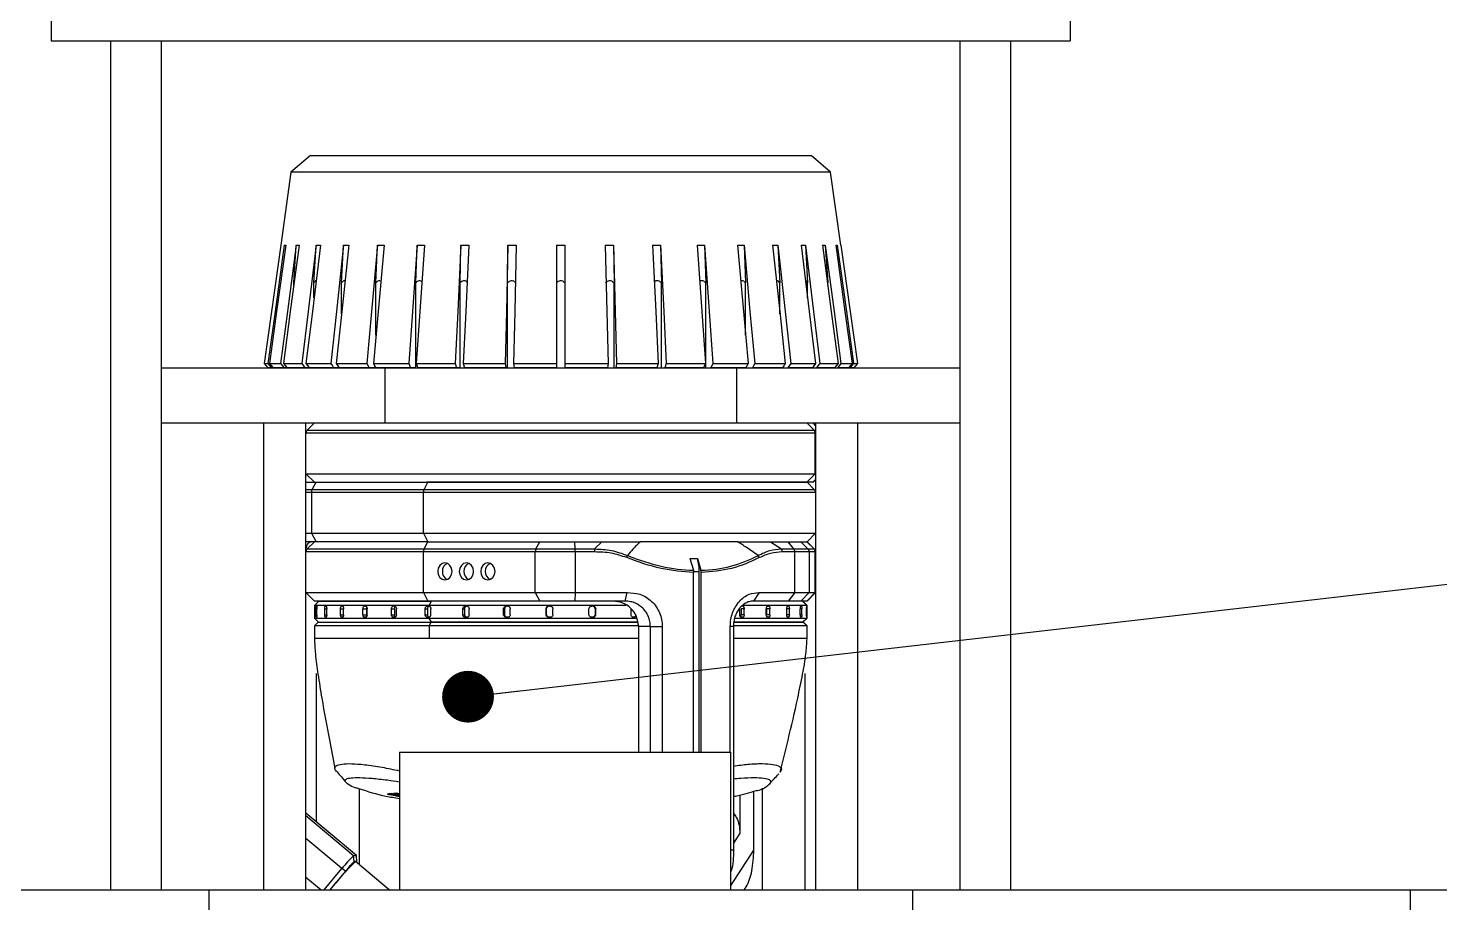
# Model space of a CAD drawing. Header units: millimetres. Extents: x 0 to 297, y 0 to 210.
# Drawn here: x 136.37 to 164.07, y 159.65 to 176.82 of the extents above; entities that cross this region are included whole.
import ezdxf

# ---------------------------------------------------------------- set-up
doc = ezdxf.new("R2010")
doc.units = ezdxf.units.MM
doc.layers.add('图框', color=7, linetype='Continuous')
doc.dimstyles.new('SLDDIMSTYLE0', dxfattribs={"dimtxt": 0.18, "dimasz": 1.016, "dimexe": 0, "dimexo": 0.0625, "dimgap": 0, "dimtad": 0, "dimtih": 1, "dimtoh": 1, "dimdec": 0, "dimrnd": 1e-09, "dimzin": 0, "dimdsep": 46, "dimtxsty": 'Standard', "dimblk1": 'DOT', "dimblk2": 'DOT', "dimsah": 1, "dimcen": 0.09, "dimadec": 0, "dimazin": 0, "dimtfac": 1.016, "dimtdec": 0, "dimtofl": 0, "dimtmove": 0, "dimatfit": 3, "dimldrblk": 'DOT', "dimfxl": 1, "dimfrac": 2, "dimtolj": 1, "dimtzin": 0, "dimarcsym": 0})

# ---------------------------------------------------------------- blocks, each defined once
blk = doc.blocks.new('_Dot')
at = {"color": 0, "linetype": 'ByBlock', "lineweight": -2}
blk.add_line((-0.5, 0), (-1, 0), dxfattribs=at)
at = {"color": 0, "linetype": 'ByBlock', "const_width": 0.5}
blk.add_lwpolyline([(-0.25, 0, 1), (0.25, 0, 1)], format="xyb", close=True, dxfattribs=at)

msp = doc.modelspace()

# ---------------------------------------------------------------- linework, layer by layer
at = {"color": 7, "linetype": 'Continuous', "lineweight": 25}
for p, q in [((136.822, 177.068), (136.822, 176.568)), ((156.822, 177.068), (156.822, 176.568)), ((136.822, 176.568), (156.822, 176.568)), ((137.989, 176.568), (137.989, 159.901)), ((138.989, 159.901), (138.989, 176.568)), ((154.655, 176.568), (154.655, 159.901)), ((155.655, 159.901), (155.655, 176.568)), ((141.908, 174.32), (141.528, 173.99)), ((141.908, 174.32), (151.736, 174.32)), ((152.116, 173.99), (151.736, 174.32)), ((141.528, 173.99), (141.327, 172.557)), ((152.116, 173.99), (141.528, 173.99)), ((152.318, 172.557), (152.116, 173.99)), ((141.396, 172.557), (141.425, 172.557)), ((141.584, 171.816), (141.63, 172.557)), ((141.63, 172.557), (141.687, 172.557)), ((141.979, 171.816), (142.022, 172.557)), ((142.022, 172.557), (142.105, 172.557)), ((142.521, 171.816), (142.559, 172.557)), ((142.559, 172.557), (142.666, 172.557)), ((143.194, 171.816), (143.226, 172.557)), ((143.226, 172.557), (143.354, 172.557)), ((143.978, 171.816), (144.002, 172.557)), ((144.002, 172.557), (144.147, 172.557)), ((144.848, 171.816), (144.864, 172.557)), ((144.864, 172.557), (145.021, 172.557)), ((145.777, 171.816), (145.786, 172.557)), ((145.786, 172.557), (145.95, 172.557)), ((146.739, 172.557), (146.905, 172.557)), ((146.739, 172.557), (146.739, 170.236)), ((146.905, 172.557), (146.905, 170.236)), ((147.694, 172.557), (147.858, 172.557)), ((147.858, 172.557), (147.867, 171.816)), ((148.623, 172.557), (148.78, 172.557)), ((148.78, 172.557), (148.797, 171.816)), ((149.497, 172.557), (149.642, 172.557)), ((149.642, 172.557), (149.666, 171.816)), ((150.29, 172.557), (150.418, 172.557)), ((150.418, 172.557), (150.45, 171.816)), ((150.978, 172.557), (151.085, 172.557)), ((151.085, 172.557), (151.123, 171.816)), ((151.539, 172.557), (151.622, 172.557)), ((151.622, 172.557), (151.665, 171.816)), ((151.957, 172.557), (152.014, 172.557)), ((152.014, 172.557), (152.06, 171.816)), ((152.219, 172.557), (152.248, 172.557)), ((141.592, 171.836), (141.584, 171.816)), ((141.584, 171.775), (141.584, 171.816)), ((141.979, 171.522), (141.979, 171.816)), ((142.521, 171.211), (142.521, 171.816)), ((143.194, 170.793), (143.194, 171.816)), ((143.978, 170.153), (143.978, 171.816)), ((144.848, 170.153), (144.848, 171.816)), ((145.777, 170.153), (145.777, 171.816)), ((147.867, 170.153), (147.867, 171.816)), ((148.797, 170.153), (148.797, 171.816)), ((149.666, 170.153), (149.666, 171.816)), ((150.45, 170.793), (150.45, 171.816)), ((151.123, 171.211), (151.123, 171.816)), ((151.665, 171.522), (151.665, 171.816)), ((152.06, 171.816), (152.052, 171.834)), ((152.06, 171.775), (152.06, 171.816)), ((138.989, 170.151), (143.37, 170.151)), ((141.001, 170.236), (141.075, 170.236)), ((141.146, 170.153), (141.073, 170.153)), ((141.104, 170.236), (141.323, 170.236)), ((141.174, 170.153), (141.146, 170.153)), ((141.391, 170.153), (141.174, 170.153)), ((141.38, 170.236), (141.739, 170.236)), ((141.448, 170.153), (141.391, 170.153)), ((141.801, 170.153), (141.448, 170.153)), ((141.885, 170.153), (141.801, 170.153)), ((141.822, 170.236), (142.309, 170.236)), ((142.364, 170.153), (141.885, 170.153)), ((142.471, 170.153), (142.364, 170.153)), ((142.416, 170.236), (143.016, 170.236)), ((143.063, 170.153), (142.471, 170.153)), ((143.19, 170.153), (143.063, 170.153)), ((143.144, 170.236), (143.839, 170.236)), ((143.875, 170.153), (143.19, 170.153)), ((143.28, 170.153), (143.28, 170.151)), ((143.37, 170.151), (143.37, 169.068)), ((143.37, 170.151), (150.274, 170.151)), ((143.839, 170.236), (143.875, 170.153)), ((143.978, 170.153), (143.875, 170.153)), ((143.978, 170.153), (144.02, 170.153)), ((143.984, 170.236), (144.753, 170.236)), ((143.984, 170.236), (144.02, 170.153)), ((144.777, 170.153), (144.02, 170.153)), ((144.753, 170.236), (144.777, 170.153)), ((144.848, 170.153), (144.777, 170.153)), ((144.848, 170.153), (144.934, 170.153)), ((144.909, 170.236), (145.729, 170.236)), ((144.909, 170.236), (144.934, 170.153)), ((145.742, 170.153), (144.934, 170.153)), ((145.729, 170.236), (145.742, 170.153)), ((145.777, 170.153), (145.742, 170.153)), ((145.777, 170.153), (145.906, 170.153)), ((145.893, 170.236), (146.739, 170.236)), ((145.893, 170.236), (145.906, 170.153)), ((146.739, 170.153), (145.906, 170.153)), ((146.739, 170.236), (146.739, 170.153)), ((146.739, 170.153), (146.905, 170.153)), ((146.905, 170.236), (147.751, 170.236)), ((146.905, 170.236), (146.905, 170.153)), ((147.738, 170.153), (146.905, 170.153)), ((147.697, 170.151), (147.697, 170.153)), ((147.751, 170.236), (147.738, 170.153)), ((147.738, 170.153), (147.867, 170.153)), ((147.867, 170.153), (147.902, 170.153)), ((147.915, 170.236), (147.902, 170.153)), ((148.71, 170.153), (147.902, 170.153)), ((147.915, 170.236), (148.735, 170.236)), ((148.735, 170.236), (148.71, 170.153)), ((148.71, 170.153), (148.797, 170.153)), ((148.797, 170.153), (148.867, 170.153)), ((148.891, 170.236), (148.867, 170.153)), ((149.625, 170.153), (148.867, 170.153)), ((148.891, 170.236), (149.66, 170.236)), ((149.66, 170.236), (149.625, 170.153)), ((149.625, 170.153), (149.666, 170.153)), ((149.666, 170.153), (149.769, 170.153)), ((149.805, 170.236), (149.769, 170.153)), ((150.454, 170.153), (149.769, 170.153)), ((149.805, 170.236), (150.5, 170.236)), ((150.274, 170.151), (150.274, 169.068)), ((150.274, 170.151), (154.655, 170.151)), ((150.454, 170.153), (150.582, 170.153)), ((151.173, 170.153), (150.582, 170.153)), ((150.628, 170.236), (151.228, 170.236)), ((151.173, 170.153), (151.28, 170.153)), ((151.759, 170.153), (151.28, 170.153)), ((151.335, 170.236), (151.822, 170.236)), ((151.697, 170.151), (151.697, 170.153)), ((151.759, 170.153), (151.843, 170.153)), ((152.196, 170.153), (151.843, 170.153)), ((151.905, 170.236), (152.264, 170.236)), ((152.196, 170.153), (152.253, 170.153)), ((152.47, 170.153), (152.253, 170.153)), ((152.321, 170.236), (152.54, 170.236)), ((152.47, 170.153), (152.499, 170.153)), ((152.571, 170.153), (152.499, 170.153)), ((152.569, 170.236), (152.643, 170.236)), ((138.989, 169.068), (143.37, 169.068)), ((140.989, 169.068), (140.989, 159.901)), ((141.822, 159.901), (141.822, 169.068)), ((141.987, 169.068), (141.846, 168.927)), ((143.37, 169.068), (150.274, 169.068)), ((150.274, 169.068), (154.655, 169.068)), ((151.792, 168.927), (151.652, 169.068)), ((151.822, 169.018), (151.772, 169.068)), ((151.822, 169.019), (151.773, 169.068)), ((151.822, 169.068), (151.822, 159.901)), ((152.655, 159.901), (152.655, 169.068)), ((151.817, 168.869), (141.822, 168.869)), ((141.846, 168.927), (151.792, 168.927)), ((151.792, 168.927), (151.822, 168.927)), ((151.817, 168.07), (151.817, 168.869)), ((151.822, 168.869), (151.817, 168.869)), ((141.822, 168.07), (141.989, 167.903)), ((141.822, 168.07), (151.817, 168.07)), ((141.822, 167.903), (142.019, 167.903)), ((141.942, 167.761), (142.019, 167.903)), ((142.019, 167.903), (144.216, 167.903)), ((144.139, 167.761), (144.216, 167.903)), ((151.65, 167.903), (144.192, 167.903)), ((144.216, 167.903), (151.65, 167.903)), ((151.817, 168.07), (151.65, 167.903)), ((151.77, 167.903), (151.65, 167.903)), ((151.798, 167.761), (151.655, 167.903)), ((151.822, 167.955), (151.77, 167.903)), ((151.771, 167.903), (151.77, 167.903)), ((151.771, 167.903), (151.822, 167.954)), ((151.817, 168.07), (151.822, 168.07)), ((141.822, 167.761), (141.942, 167.761)), ((141.929, 167.702), (141.822, 167.702)), ((144.126, 167.702), (141.929, 167.702)), ((141.929, 167.702), (141.929, 166.903)), ((141.942, 167.761), (144.139, 167.761)), ((144.126, 166.903), (144.126, 167.702)), ((151.822, 167.702), (144.126, 167.702)), ((144.139, 167.761), (151.798, 167.761)), ((141.822, 166.903), (141.929, 166.903)), ((141.929, 166.903), (144.126, 166.903)), ((141.929, 166.903), (142.019, 166.736)), ((144.126, 166.903), (151.822, 166.903)), ((144.126, 166.903), (144.216, 166.736)), ((151.655, 166.736), (151.822, 166.903)), ((142.019, 166.736), (141.822, 166.736)), ((144.126, 166.535), (141.822, 166.535)), ((141.989, 166.736), (141.846, 166.594)), ((141.846, 166.594), (144.139, 166.594)), ((144.216, 166.736), (142.019, 166.736)), ((146.323, 166.535), (144.126, 166.535)), ((144.126, 165.736), (144.126, 166.535)), ((144.139, 166.594), (144.216, 166.736)), ((144.139, 166.594), (146.336, 166.594)), ((144.216, 166.736), (146.413, 166.736)), ((146.323, 165.736), (146.323, 166.535)), ((147.107, 166.535), (146.323, 166.535)), ((146.336, 166.594), (146.413, 166.736)), ((146.336, 166.594), (147.106, 166.594)), ((146.413, 166.736), (147.099, 166.736)), ((147.106, 166.594), (147.099, 166.736)), ((147.099, 166.736), (147.631, 166.736)), ((147.106, 166.594), (147.486, 166.594)), ((147.107, 166.535), (147.107, 165.736)), ((147.489, 166.535), (147.107, 166.535)), ((147.486, 166.594), (147.631, 166.736)), ((150.288, 166.736), (148.384, 166.736)), ((150.935, 166.736), (151.151, 166.594)), ((150.935, 166.736), (151.284, 166.736)), ((151.151, 166.594), (151.396, 166.594)), ((151.415, 166.535), (151.169, 166.535)), ((151.396, 166.594), (151.284, 166.736)), ((151.284, 166.736), (151.531, 166.736)), ((151.396, 166.594), (151.673, 166.594)), ((151.415, 165.736), (151.415, 166.535)), ((151.697, 166.535), (151.415, 166.535)), ((151.673, 166.594), (151.531, 166.736)), ((151.531, 166.736), (151.65, 166.736)), ((151.792, 166.594), (151.65, 166.736)), ((151.65, 166.736), (151.655, 166.736)), ((151.655, 166.736), (151.65, 166.736)), ((151.798, 166.594), (151.655, 166.736)), ((151.673, 166.594), (151.792, 166.594)), ((151.697, 166.535), (151.697, 165.736)), ((151.817, 166.535), (151.697, 166.535)), ((151.792, 166.594), (151.798, 166.594)), ((151.817, 165.736), (151.817, 166.535)), ((151.822, 166.535), (151.817, 166.535)), ((149.356, 166.408), (149.504, 166.408)), ((149.356, 166.408), (149.424, 166.174)), ((149.504, 166.408), (149.572, 166.174)), ((149.54, 166.142), (149.429, 166.142)), ((149.43, 162.601), (149.43, 166.13)), ((149.54, 162.601), (149.54, 166.142)), ((149.578, 162.601), (149.578, 166.13)), ((141.822, 165.736), (141.989, 165.57)), ((141.822, 165.736), (144.126, 165.736)), ((144.126, 165.736), (146.323, 165.736)), ((144.126, 165.736), (144.216, 165.57)), ((146.323, 165.736), (146.413, 165.57)), ((146.323, 165.736), (147.107, 165.736)), ((147.107, 165.736), (147.099, 165.57)), ((147.107, 165.736), (148.124, 165.736)), ((148.086, 165.57), (148.124, 165.736)), ((150.714, 165.736), (150.603, 165.57)), ((150.714, 165.736), (151.415, 165.736)), ((151.415, 165.736), (151.284, 165.57)), ((151.415, 165.736), (151.697, 165.736)), ((151.697, 165.736), (151.531, 165.57)), ((151.817, 165.736), (151.65, 165.57)), ((151.655, 165.57), (151.822, 165.736)), ((151.697, 165.736), (151.817, 165.736)), ((151.817, 165.736), (151.822, 165.736)), ((142.072, 165.57), (141.989, 165.486)), ((144.216, 165.57), (141.989, 165.57)), ((141.989, 165.486), (141.989, 165.236)), ((141.992, 165.486), (141.992, 165.467)), ((142.021, 165.303), (142.021, 165.42)), ((142.021, 165.42), (142.038, 165.42)), ((142.031, 165.47), (142.027, 165.47)), ((142.038, 165.303), (142.038, 165.42)), ((142.19, 165.303), (142.19, 165.42)), ((142.19, 165.42), (142.229, 165.42)), ((142.214, 165.47), (142.204, 165.47)), ((142.229, 165.303), (142.229, 165.42)), ((142.5, 165.303), (142.5, 165.42)), ((142.5, 165.42), (142.561, 165.42)), ((142.537, 165.47), (142.522, 165.47)), ((142.561, 165.303), (142.561, 165.42)), ((142.941, 165.303), (142.941, 165.42)), ((142.941, 165.42), (143.007, 165.42)), ((142.991, 165.47), (142.971, 165.47)), ((143.007, 165.42), (143.007, 165.303)), ((143.022, 165.303), (143.022, 165.42)), ((143.5, 165.303), (143.5, 165.42)), ((143.5, 165.42), (143.556, 165.42)), ((143.561, 165.47), (143.536, 165.47)), ((143.556, 165.42), (143.556, 165.303)), ((143.598, 165.303), (143.598, 165.42)), ((144.16, 165.303), (144.16, 165.42)), ((144.16, 165.42), (144.205, 165.42)), ((144.23, 165.47), (144.202, 165.47)), ((144.205, 165.42), (144.205, 165.303)), ((146.413, 165.57), (144.216, 165.57)), ((144.23, 165.47), (144.242, 165.468)), ((144.242, 165.486), (144.287, 165.57)), ((144.242, 165.486), (144.242, 165.468)), ((144.272, 165.303), (144.272, 165.42)), ((144.901, 165.303), (144.901, 165.42)), ((144.901, 165.42), (144.933, 165.42)), ((144.933, 165.42), (144.933, 165.303)), ((144.978, 165.47), (144.947, 165.47)), ((145.024, 165.303), (145.024, 165.42)), ((145.7, 165.303), (145.7, 165.42)), ((145.7, 165.42), (145.718, 165.42)), ((145.718, 165.42), (145.718, 165.303)), ((145.782, 165.47), (145.749, 165.47)), ((145.83, 165.303), (145.83, 165.42)), ((147.099, 165.57), (146.413, 165.57)), ((146.534, 165.303), (146.534, 165.42)), ((146.534, 165.42), (146.538, 165.42)), ((146.538, 165.42), (146.538, 165.303)), ((146.617, 165.47), (146.584, 165.47)), ((146.667, 165.303), (146.667, 165.42)), ((148.086, 165.57), (147.099, 165.57)), ((147.376, 165.303), (147.376, 165.42)), ((147.459, 165.47), (147.426, 165.47)), ((147.508, 165.42), (147.498, 165.42)), ((147.498, 165.42), (147.498, 165.303)), ((147.508, 165.303), (147.508, 165.42)), ((148.201, 165.303), (148.201, 165.42)), ((150.333, 165.303), (150.333, 165.42)), ((150.423, 165.42), (150.362, 165.42)), ((150.362, 165.42), (150.362, 165.303)), ((150.423, 165.303), (150.423, 165.42)), ((151.284, 165.57), (150.603, 165.57)), ((150.856, 165.303), (150.856, 165.42)), ((150.858, 165.42), (150.858, 165.429)), ((150.858, 165.42), (150.858, 165.303)), ((150.928, 165.42), (150.858, 165.42)), ((150.902, 165.47), (150.884, 165.47)), ((150.928, 165.303), (150.928, 165.42)), ((151.257, 165.303), (151.257, 165.42)), ((151.309, 165.42), (151.257, 165.42)), ((151.29, 165.47), (151.277, 165.47)), ((151.531, 165.57), (151.284, 165.57)), ((151.309, 165.303), (151.309, 165.42)), ((151.523, 165.303), (151.523, 165.42)), ((151.553, 165.42), (151.523, 165.42)), ((151.65, 165.57), (151.531, 165.57)), ((151.542, 165.47), (151.535, 165.47)), ((151.553, 165.303), (151.553, 165.42)), ((151.568, 165.57), (151.652, 165.486)), ((151.655, 165.486), (151.572, 165.57)), ((151.647, 165.303), (151.647, 165.42)), ((151.653, 165.42), (151.647, 165.42)), ((151.651, 165.47), (151.649, 165.47)), ((151.655, 165.57), (151.65, 165.57)), ((151.652, 165.467), (151.651, 165.47)), ((151.652, 165.486), (151.652, 165.467)), ((151.653, 165.303), (151.653, 165.42)), ((151.655, 165.236), (151.655, 165.486)), ((141.989, 165.236), (142.067, 165.158)), ((142.06, 165.158), (141.989, 165.086)), ((142.021, 165.303), (142.038, 165.303)), ((142.031, 165.253), (142.027, 165.253)), ((142.069, 165.153), (142.064, 165.158)), ((142.19, 165.303), (142.229, 165.303)), ((142.214, 165.253), (142.204, 165.253)), ((142.5, 165.303), (142.561, 165.303)), ((142.537, 165.253), (142.522, 165.253)), ((142.941, 165.303), (143.007, 165.303)), ((142.991, 165.253), (142.971, 165.253)), ((143.5, 165.303), (143.556, 165.303)), ((143.561, 165.253), (143.536, 165.253)), ((144.16, 165.303), (144.205, 165.303)), ((144.23, 165.253), (144.202, 165.253)), ((144.242, 165.255), (144.242, 165.236)), ((144.287, 165.153), (144.242, 165.236)), ((144.242, 165.086), (144.28, 165.158)), ((144.901, 165.303), (144.933, 165.303)), ((144.978, 165.253), (144.947, 165.253)), ((145.7, 165.303), (145.718, 165.303)), ((145.782, 165.253), (145.749, 165.253)), ((146.534, 165.303), (146.538, 165.303)), ((146.617, 165.253), (146.584, 165.253)), ((147.459, 165.253), (147.426, 165.253)), ((147.508, 165.303), (147.498, 165.303)), ((148.281, 165.253), (148.249, 165.253)), ((150.423, 165.303), (150.362, 165.303)), ((150.389, 165.253), (150.367, 165.253)), ((150.928, 165.303), (150.858, 165.303)), ((150.902, 165.253), (150.884, 165.253)), ((151.309, 165.303), (151.257, 165.303)), ((151.29, 165.253), (151.277, 165.253)), ((151.553, 165.303), (151.523, 165.303)), ((151.542, 165.253), (151.535, 165.253)), ((151.652, 165.236), (151.568, 165.153)), ((151.572, 165.153), (151.655, 165.236)), ((151.58, 165.158), (151.575, 165.158)), ((151.58, 165.158), (151.652, 165.086)), ((151.655, 165.086), (151.584, 165.158)), ((151.653, 165.303), (151.647, 165.303)), ((151.651, 165.253), (151.649, 165.253)), ((151.652, 165.256), (151.651, 165.253)), ((151.652, 165.256), (151.652, 165.236)), ((141.989, 165.086), (141.989, 164.836)), ((141.992, 165.086), (141.992, 164.836)), ((144.242, 165.086), (144.242, 164.836)), ((148.581, 165.07), (148.346, 165.07)), ((148.346, 165.07), (148.346, 162.601)), ((148.581, 165.07), (148.814, 165.07)), ((148.581, 162.601), (148.581, 165.07)), ((148.814, 165.07), (148.814, 162.601)), ((150.149, 162.601), (150.149, 165.07)), ((150.209, 165.07), (150.149, 165.07)), ((150.209, 165.07), (150.209, 160.681)), ((151.652, 165.086), (151.652, 164.836)), ((151.655, 164.836), (151.655, 165.086)), ((142.03, 161.229), (142.03, 164.151)), ((151.614, 164.151), (151.614, 159.901)), ((145.968, 162.612), (145.968, 162.601)), ((147.333, 162.601), (147.333, 162.612)), ((147.46, 162.612), (147.46, 162.601)), ((143.655, 162.601), (143.655, 159.901)), ((143.655, 162.601), (150.155, 162.601)), ((150.155, 162.601), (150.155, 159.901)), ((142.864, 161.888), (142.864, 160.398)), ((143.424, 161.781), (143.432, 161.785)), ((143.424, 161.78), (143.424, 161.781)), ((143.655, 161.736), (143.432, 161.785)), ((143.46, 161.791), (143.495, 161.794)), ((143.655, 161.747), (143.46, 161.791)), ((143.655, 161.758), (143.495, 161.794)), ((143.655, 161.771), (143.546, 161.796)), ((143.655, 161.783), (143.599, 161.796)), ((150.612, 160.681), (150.612, 161.841)), ((150.78, 159.901), (150.78, 161.9)), ((143.655, 161.725), (143.468, 161.764)), ((150.336, 161.764), (150.336, 161.013)), ((142.811, 160.573), (141.822, 161.404)), ((142.811, 160.573), (141.822, 161.404)), ((141.822, 161.359), (142.757, 160.573)), ((150.336, 161.013), (150.209, 160.816)), ((142.528, 160.318), (141.822, 160.911)), ((150.209, 160.681), (150.155, 160.681)), ((150.155, 159.971), (150.612, 160.681)), ((142.767, 160.456), (142.757, 160.573)), ((142.757, 160.573), (142.811, 160.573)), ((142.794, 160.456), (142.767, 160.456)), ((142.795, 160.456), (142.794, 160.456)), ((142.821, 160.456), (142.794, 160.456)), ((143.455, 159.901), (142.795, 160.456)), ((142.821, 160.456), (142.811, 160.573)), ((142.821, 160.456), (142.811, 160.573)), ((142.811, 160.573), (142.811, 160.573)), ((141.822, 160.149), (142.117, 159.901)), ((142.179, 159.901), (142.528, 160.318)), ((142.595, 160.264), (142.291, 159.901)), ((142.595, 160.264), (142.528, 160.318)), ((130.155, 159.901), (139.918, 159.901)), ((139.918, 159.901), (139.918, 159.401)), ((139.918, 159.901), (153.726, 159.901)), ((153.726, 159.901), (153.726, 159.401)), ((153.726, 159.901), (163.489, 159.901)), ((163.489, 159.901), (163.489, 159.401)), ((163.489, 159.901), (173.489, 159.901))]:
    msp.add_line(p, q, dxfattribs=at)
at = {"color": 7, "linetype": 'Continuous', "lineweight": 25, "flags": 128}
for points in [[(141.327, 172.557), (141.144, 171.257), (141.001, 170.236)], [(141.396, 172.557), (141.216, 171.257), (141.075, 170.236)], [(141.425, 172.557), (141.245, 171.257), (141.104, 170.236)], [(141.63, 172.557), (141.458, 171.257), (141.323, 170.236)], [(141.687, 172.557), (141.515, 171.257), (141.38, 170.236)], [(142.022, 172.557), (141.863, 171.257), (141.739, 170.236)], [(142.105, 172.557), (141.947, 171.257), (141.822, 170.236)], [(142.559, 172.557), (142.419, 171.257), (142.309, 170.236)], [(142.666, 172.557), (142.526, 171.257), (142.416, 170.236)], [(143.226, 172.557), (143.109, 171.257), (143.016, 170.236)], [(143.354, 172.557), (143.236, 171.257), (143.144, 170.236)], [(144.002, 172.557), (143.911, 171.257), (143.839, 170.236)], [(144.147, 172.557), (144.055, 171.257), (143.984, 170.236)], [(144.864, 172.557), (144.802, 171.257), (144.753, 170.236)], [(145.021, 172.557), (144.958, 171.257), (144.909, 170.236)], [(145.786, 172.557), (145.754, 171.257), (145.729, 170.236)], [(145.95, 172.557), (145.918, 171.257), (145.893, 170.236)], [(147.694, 172.557), (147.726, 171.257), (147.751, 170.236)], [(147.858, 172.557), (147.89, 171.257), (147.915, 170.236)], [(148.623, 172.557), (148.686, 171.257), (148.735, 170.236)], [(148.78, 172.557), (148.842, 171.257), (148.891, 170.236)], [(149.497, 172.557), (149.589, 171.257), (149.66, 170.236)], [(149.642, 172.557), (149.733, 171.257), (149.805, 170.236)], [(150.29, 172.557), (150.408, 171.257), (150.5, 170.236)], [(150.418, 172.557), (150.535, 171.257), (150.628, 170.236)], [(150.978, 172.557), (151.118, 171.257), (151.228, 170.236)], [(151.085, 172.557), (151.225, 171.257), (151.335, 170.236)], [(151.539, 172.557), (151.697, 171.257), (151.822, 170.236)], [(151.622, 172.557), (151.781, 171.257), (151.905, 170.236)], [(151.957, 172.557), (152.129, 171.257), (152.264, 170.236)], [(152.014, 172.557), (152.186, 171.257), (152.321, 170.236)], [(152.219, 172.557), (152.399, 171.257), (152.54, 170.236)], [(152.248, 172.557), (152.428, 171.257), (152.569, 170.236)], [(152.317, 172.557), (152.5, 171.257), (152.643, 170.236)], [(141.001, 170.236), (141.041, 170.189), (141.073, 170.153)], [(141.075, 170.236), (141.114, 170.189), (141.146, 170.153)], [(141.104, 170.236), (141.143, 170.189), (141.174, 170.153)], [(141.323, 170.236), (141.361, 170.189), (141.391, 170.153)], [(141.38, 170.236), (141.418, 170.189), (141.448, 170.153)], [(141.739, 170.236), (141.774, 170.189), (141.801, 170.153)], [(141.822, 170.236), (141.857, 170.189), (141.885, 170.153)], [(142.309, 170.236), (142.34, 170.189), (142.364, 170.153)], [(142.416, 170.236), (142.447, 170.189), (142.471, 170.153)], [(143.016, 170.236), (143.042, 170.189), (143.063, 170.153)], [(143.144, 170.236), (143.17, 170.189), (143.19, 170.153)], [(150.5, 170.236), (150.474, 170.189), (150.454, 170.153)], [(150.628, 170.236), (150.602, 170.189), (150.582, 170.153)], [(151.228, 170.236), (151.197, 170.189), (151.173, 170.153)], [(151.335, 170.236), (151.304, 170.189), (151.28, 170.153)], [(151.822, 170.236), (151.787, 170.189), (151.759, 170.153)], [(151.905, 170.236), (151.87, 170.189), (151.843, 170.153)], [(152.264, 170.236), (152.226, 170.189), (152.196, 170.153)], [(152.321, 170.236), (152.283, 170.189), (152.253, 170.153)], [(152.54, 170.236), (152.501, 170.189), (152.47, 170.153)], [(152.569, 170.236), (152.53, 170.189), (152.499, 170.153)], [(152.643, 170.236), (152.603, 170.189), (152.571, 170.153)], [(144.409, 166.153), (144.419, 166.089), (144.45, 166.035), (144.495, 165.999), (144.549, 165.986), (144.603, 165.999), (144.648, 166.035), (144.679, 166.089), (144.689, 166.153), (144.679, 166.217), (144.648, 166.271), (144.603, 166.307), (144.549, 166.32), (144.495, 166.307), (144.45, 166.271), (144.419, 166.217), (144.409, 166.153)], [(144.83, 166.153), (144.84, 166.089), (144.871, 166.035), (144.916, 165.999), (144.97, 165.986), (145.024, 165.999), (145.069, 166.035), (145.1, 166.089), (145.111, 166.153), (145.1, 166.217), (145.069, 166.271), (145.024, 166.307), (144.97, 166.32), (144.916, 166.307), (144.871, 166.271), (144.84, 166.217), (144.83, 166.153)], [(145.251, 166.153), (145.262, 166.089), (145.292, 166.035), (145.338, 165.999), (145.391, 165.986), (145.445, 165.999), (145.49, 166.035), (145.521, 166.089), (145.532, 166.153), (145.521, 166.217), (145.49, 166.271), (145.445, 166.307), (145.391, 166.32), (145.338, 166.307), (145.292, 166.271), (145.262, 166.217), (145.251, 166.153)], [(150.858, 165.293), (150.858, 165.293), (150.858, 165.303)]]:
    msp.add_lwpolyline(points, dxfattribs=at)
at = {"color": 7, "linetype": 'Continuous', "lineweight": 25}
for centre, radius, start, end in [((141.905, 168.869), 0.0833, 135, 180), ((151.733, 168.869), 0.0834, 359.9948, 44.9625), ((142.056, 167.704), 0.127, 153.6682, 181.1515), ((144.253, 167.704), 0.127, 153.6682, 181.1515), ((151.739, 167.702), 0.0833, 0, 45), ((141.905, 166.535), 0.0833, 135, 180), ((144.253, 166.538), 0.127, 153.6682, 181.1515), ((146.45, 166.538), 0.127, 153.6682, 181.1515), ((145.829, 166.539), 1.278, 359.839, 2.4806), ((146.941, 166.539), 0.548, 359.6286, 5.7965), ((151.069, 166.537), 0.0994, 359.0766, 35.2297), ((151.319, 166.537), 0.0958, 359.1811, 36.9448), ((151.614, 166.535), 0.0834, 359.9948, 44.9625), ((151.733, 166.535), 0.0834, 359.9948, 44.9625), ((151.739, 166.535), 0.0833, 0, 45), ((144.662, 166.162), 0.163, 114.4373, 183.267), ((145.083, 166.162), 0.163, 114.4373, 183.267), ((145.504, 166.162), 0.163, 114.4373, 183.267), ((147.825, 166.539), 0.314, 338.2694, 346.7316), ((148.567, 166.149), 0.973, 359.6174, 15.4411), ((150.592, 166.385), 0.132, 16.7646, 38.5623), ((144.662, 166.144), 0.163, 176.733, 245.5627), ((145.083, 166.144), 0.163, 176.733, 245.5627), ((145.504, 166.144), 0.163, 176.733, 245.5627), ((143.078, 165.421), 0.0711, 154.0826, 180.9263), ((143.609, 165.423), 0.0532, 127.5994, 183.0003), ((144.252, 165.423), 0.0478, 105.5775, 183.8338), ((144.981, 165.422), 0.0482, 92.3844, 182.2008), ((145.768, 165.42), 0.0494, 90.7102, 180.693), ((146.588, 165.42), 0.05, 90.0302, 180.0302), ((147.448, 165.42), 0.0498, 359.7633, 89.7613), ((143.078, 165.302), 0.0711, 179.0761, 205.8745), ((143.609, 165.3), 0.0532, 176.9902, 232.5172), ((144.252, 165.3), 0.0478, 176.1531, 254.6292), ((144.981, 165.301), 0.0482, 177.7992, 267.6156), ((145.768, 165.302), 0.0494, 179.307, 269.2898), ((146.588, 165.303), 0.05, 179.9698, 269.9698), ((147.448, 165.303), 0.0498, 270.2387, 0.2367), ((148.255, 165.302), 0.0489, 271.368, 1.3056), ((150.302, 165.301), 0.0599, 319.674, 1.8446), ((147.012, 156.128), 6.043, 134.2553, 141.3565), ((146.26, 156.801), 5.036, 133.4765, 142.0052), ((144.605, 158.683), 2.643, 134.3503, 141.7954), ((144.153, 159.038), 1.982, 134.3503, 141.7954), ((142.773, 160.472), 0.0501, 321.6203, 341.3981)]:
    msp.add_arc(centre, radius, start, end, dxfattribs=at)
for start_param, end_param in [(2.691222, 2.930465), (2.959451, 3.198694)]:
    msp.add_ellipse((146.855, 175.347), major_axis=(-3.59, 8.997), ratio=0.499215, start_param=start_param, end_param=end_param, dxfattribs=at)
for points, knots in [([(142.02, 171.858), (142.018, 171.859), (142.01, 171.863), (141.995, 171.845), (141.984, 171.826), (141.979, 171.816)], [0, 0, 0, 0, 0.101519, 0.540914, 1, 1, 1, 1]), ([(142.591, 171.853), (142.583, 171.857), (142.567, 171.865), (142.541, 171.845), (142.528, 171.826), (142.521, 171.816)], [0, 0, 0, 0, 0.293901, 0.639213, 1, 1, 1, 1]), ([(143.29, 171.849), (143.29, 171.85), (143.279, 171.861), (143.251, 171.865), (143.219, 171.846), (143.203, 171.826), (143.194, 171.816)], [0, 0, 0, 0, 0.013815, 0.383534, 0.685012, 1, 1, 1, 1]), ([(144.096, 171.84), (144.093, 171.843), (144.077, 171.859), (144.042, 171.865), (144.005, 171.846), (143.987, 171.826), (143.978, 171.816)], [0, 0, 0, 0, 0.113739, 0.445997, 0.716927, 1, 1, 1, 1]), ([(144.986, 171.831), (144.979, 171.838), (144.96, 171.857), (144.918, 171.866), (144.877, 171.846), (144.858, 171.826), (144.848, 171.816)], [0, 0, 0, 0, 0.184506, 0.490233, 0.73953, 1, 1, 1, 1]), ([(145.941, 171.816), (145.928, 171.829), (145.902, 171.854), (145.851, 171.866), (145.808, 171.846), (145.788, 171.826), (145.777, 171.816)], [0, 0, 0, 0, 0.287722, 0.554754, 0.772498, 1, 1, 1, 1]), ([(146.905, 171.816), (146.892, 171.829), (146.866, 171.854), (146.813, 171.866), (146.77, 171.846), (146.749, 171.826), (146.739, 171.816)], [0, 0, 0, 0, 0.287722, 0.554754, 0.772498, 1, 1, 1, 1]), ([(147.867, 171.816), (147.854, 171.829), (147.828, 171.854), (147.776, 171.866), (147.734, 171.846), (147.713, 171.826), (147.703, 171.816)], [0, 0, 0, 0, 0.287722, 0.554754, 0.772498, 1, 1, 1, 1]), ([(148.797, 171.816), (148.784, 171.829), (148.759, 171.854), (148.71, 171.866), (148.676, 171.85), (148.662, 171.837), (148.658, 171.832)], [0, 0, 0, 0, 0.330722, 0.63766, 0.887945, 1, 1, 1, 1]), ([(149.666, 171.816), (149.655, 171.829), (149.632, 171.854), (149.587, 171.865), (149.559, 171.853), (149.549, 171.842), (149.548, 171.841)], [0, 0, 0, 0, 0.360251, 0.694594, 0.967226, 1, 1, 1, 1]), ([(150.45, 171.816), (150.439, 171.829), (150.419, 171.853), (150.381, 171.866), (150.362, 171.853), (150.354, 171.848)], [0, 0, 0, 0, 0.397717, 0.766833, 1, 1, 1, 1]), ([(151.123, 171.816), (151.114, 171.829), (151.097, 171.853), (151.069, 171.866), (151.056, 171.857), (151.053, 171.855)], [0, 0, 0, 0, 0.456367, 0.879915, 1, 1, 1, 1]), ([(151.665, 171.816), (151.658, 171.83), (151.647, 171.853), (151.631, 171.857), (151.624, 171.858)], [0, 0, 0, 0, 0.58805, 1, 1, 1, 1]), ([(141.822, 166.596), (141.835, 166.636), (141.862, 166.717), (141.903, 166.73), (141.924, 166.736)], [0, 0, 0, 0, 0.490456, 1, 1, 1, 1]), ([(147.486, 166.594), (147.598, 166.589), (147.82, 166.578), (148.028, 166.504), (148.132, 166.467)], [0, 0, 0, 0, 0.499156, 1, 1, 1, 1]), ([(148.118, 166.423), (148.016, 166.457), (147.814, 166.525), (147.597, 166.532), (147.489, 166.535)], [0, 0, 0, 0, 0.5, 1, 1, 1, 1]), ([(147.631, 166.736), (147.753, 166.736), (148.015, 166.736), (148.255, 166.736), (148.384, 166.736)], [0, 0, 0, 0, 0.466349, 1, 1, 1, 1]), ([(148.384, 166.736), (148.334, 166.688), (148.246, 166.602), (148.166, 166.508), (148.132, 166.467)], [0, 0, 0, 0, 0.559961, 1, 1, 1, 1]), ([(150.695, 166.467), (150.62, 166.52), (150.487, 166.613), (150.349, 166.699), (150.288, 166.736)], [0, 0, 0, 0, 0.559971, 1, 1, 1, 1]), ([(150.288, 166.736), (150.413, 166.736), (150.648, 166.736), (150.844, 166.736), (150.935, 166.736)], [0, 0, 0, 0, 0.533651, 1, 1, 1, 1]), ([(150.695, 166.467), (150.772, 166.504), (150.927, 166.578), (151.076, 166.589), (151.151, 166.594)], [0, 0, 0, 0, 0.500546, 1, 1, 1, 1]), ([(151.169, 166.535), (151.092, 166.531), (150.944, 166.524), (150.792, 166.456), (150.718, 166.423)], [0, 0, 0, 0, 0.518335, 1, 1, 1, 1]), ([(149.43, 166.13), (149.217, 166.147), (148.781, 166.182), (148.342, 166.341), (148.118, 166.423)], [0, 0, 0, 0, 0.489385, 1, 1, 1, 1]), ([(150.718, 166.423), (150.542, 166.341), (150.196, 166.182), (149.781, 166.147), (149.578, 166.13)], [0, 0, 0, 0, 0.510615, 1, 1, 1, 1]), ([(149.424, 166.174), (149.425, 166.167), (149.429, 166.154), (149.429, 166.138), (149.43, 166.13)], [0, 0, 0, 0, 0.500015, 1, 1, 1, 1]), ([(149.578, 166.13), (149.577, 166.139), (149.577, 166.155), (149.573, 166.168), (149.572, 166.174)], [0, 0, 0, 0, 0.559424, 1, 1, 1, 1]), ([(148.124, 165.736), (148.208, 165.733), (148.339, 165.726), (148.498, 165.651), (148.608, 165.568), (148.698, 165.463), (148.764, 165.342), (148.807, 165.209), (148.812, 165.116), (148.814, 165.07)], [0, 0, 0, 0, 0.2349248, 0.3651316, 0.4917496, 0.6198952, 0.7475113, 0.8731456, 1, 1, 1, 1]), ([(150.149, 165.07), (150.151, 165.116), (150.155, 165.208), (150.192, 165.341), (150.249, 165.462), (150.324, 165.566), (150.415, 165.649), (150.545, 165.726), (150.648, 165.732), (150.714, 165.736)], [0, 0, 0, 0, 0.1262094, 0.2514771, 0.3784105, 0.5059345, 0.6324936, 0.7626466, 1, 1, 1, 1]), ([(144.242, 165.486), (144.068, 165.486), (143.72, 165.486), (143.263, 165.486), (142.864, 165.486), (142.533, 165.486), (142.275, 165.486), (142.098, 165.486), (142, 165.486), (141.998, 165.486), (141.998, 165.486)], [0, 0, 0, 0, 0.129983, 0.25987, 0.38967, 0.519386, 0.649109, 0.77892, 0.908808, 1, 1, 1, 1]), ([(142.081, 165.57), (142.081, 165.57), (142.082, 165.57), (142.178, 165.57), (142.353, 165.57), (142.607, 165.57), (142.934, 165.57), (143.326, 165.57), (143.775, 165.57), (144.116, 165.57), (144.287, 165.57)], [0, 0, 0, 0, 0.091267, 0.220868, 0.350774, 0.480954, 0.611157, 0.741029, 0.870301, 1, 1, 1, 1]), ([(148.108, 165.486), (148.035, 165.486), (147.761, 165.486), (147.264, 165.486), (146.632, 165.486), (146.001, 165.486), (145.386, 165.486), (144.791, 165.486), (144.425, 165.486), (144.242, 165.486)], [0, 0, 0, 0, 0.057138, 0.214262, 0.371284, 0.528314, 0.685451, 0.842681, 1, 1, 1, 1]), ([(148.346, 165.07), (148.344, 165.103), (148.34, 165.169), (148.3, 165.296), (148.209, 165.435), (148.043, 165.547), (147.913, 165.562), (147.848, 165.57)], [0, 0, 0, 0, 0.124942, 0.251618, 0.500249, 0.74902, 1, 1, 1, 1]), ([(148.581, 165.07), (148.579, 165.103), (148.575, 165.171), (148.545, 165.267), (148.498, 165.355), (148.418, 165.452), (148.312, 165.523), (148.191, 165.563), (148.122, 165.568), (148.086, 165.57)], [0, 0, 0, 0, 0.12686, 0.25359, 0.380356, 0.507326, 0.733758, 0.861976, 1, 1, 1, 1]), ([(150.603, 165.57), (150.575, 165.568), (150.522, 165.563), (150.427, 165.522), (150.342, 165.451), (150.277, 165.354), (150.239, 165.266), (150.214, 165.17), (150.211, 165.103), (150.209, 165.07)], [0, 0, 0, 0, 0.138551, 0.267333, 0.494989, 0.621274, 0.747426, 0.873613, 1, 1, 1, 1]), ([(151.652, 165.486), (151.635, 165.486), (151.603, 165.486), (151.449, 165.486), (151.225, 165.486), (150.92, 165.486), (150.641, 165.486), (150.446, 165.486), (150.398, 165.486)], [0, 0, 0, 0, 0.188114, 0.376088, 0.563936, 0.751663, 0.9394, 1, 1, 1, 1]), ([(141.998, 165.236), (141.998, 165.236), (142, 165.236), (142.098, 165.236), (142.275, 165.236), (142.533, 165.236), (142.864, 165.236), (143.263, 165.236), (143.72, 165.236), (144.068, 165.236), (144.242, 165.236)], [0, 0, 0, 0, 0.091371, 0.221233, 0.351019, 0.480716, 0.610407, 0.740182, 0.870042, 1, 1, 1, 1]), ([(142.069, 165.158), (142.069, 165.158), (142.071, 165.158), (142.166, 165.158), (142.341, 165.158), (142.595, 165.158), (142.922, 165.158), (143.315, 165.158), (143.766, 165.158), (144.109, 165.158), (144.28, 165.158)], [0, 0, 0, 0, 0.0912423, 0.2202598, 0.3504079, 0.4803401, 0.6100419, 0.7404387, 0.8699697, 1, 1, 1, 1]), ([(144.242, 165.255), (144.24, 165.255), (144.236, 165.253), (144.232, 165.253), (144.23, 165.253)], [0, 0, 0, 0, 0.558735, 1, 1, 1, 1]), ([(144.242, 165.236), (144.425, 165.236), (144.791, 165.236), (145.386, 165.236), (146.001, 165.236), (146.632, 165.236), (147.264, 165.236), (147.831, 165.236), (148.174, 165.236), (148.315, 165.236)], [0, 0, 0, 0, 0.1493109, 0.2985374, 0.447676, 0.5967126, 0.7457416, 0.8948674, 1, 1, 1, 1]), ([(144.28, 165.158), (144.46, 165.158), (144.819, 165.158), (145.404, 165.158), (146.011, 165.158), (146.633, 165.158), (147.257, 165.158), (147.831, 165.158), (148.184, 165.158), (148.337, 165.158)], [0, 0, 0, 0, 0.147684, 0.294313, 0.442232, 0.589918, 0.737336, 0.885546, 1, 1, 1, 1]), ([(148.337, 165.153), (148.183, 165.153), (147.831, 165.153), (147.257, 165.153), (146.633, 165.153), (146.012, 165.153), (145.407, 165.153), (144.824, 165.153), (144.466, 165.153), (144.287, 165.153)], [0, 0, 0, 0, 0.115381, 0.2628793, 0.4106866, 0.5585212, 0.7059769, 0.8527401, 1, 1, 1, 1]), ([(150.216, 165.158), (150.307, 165.158), (150.544, 165.158), (150.859, 165.158), (151.159, 165.158), (151.382, 165.158), (151.532, 165.158), (151.564, 165.158), (151.58, 165.158)], [0, 0, 0, 0, 0.110299, 0.288262, 0.465903, 0.644497, 0.821908, 1, 1, 1, 1]), ([(151.568, 165.153), (151.553, 165.153), (151.521, 165.153), (151.371, 165.153), (151.149, 165.153), (150.849, 165.153), (150.537, 165.153), (150.303, 165.153), (150.216, 165.153)], [0, 0, 0, 0, 0.178587, 0.356685, 0.535198, 0.714084, 0.893003, 1, 1, 1, 1]), ([(150.234, 165.236), (150.338, 165.236), (150.591, 165.236), (150.921, 165.236), (151.224, 165.236), (151.449, 165.236), (151.603, 165.236), (151.635, 165.236), (151.652, 165.236)], [0, 0, 0, 0, 0.122864, 0.298157, 0.473441, 0.64884, 0.824354, 1, 1, 1, 1]), ([(141.989, 164.836), (141.993, 164.735), (142.005, 164.496), (142.06, 164.109), (142.15, 163.545), (142.264, 162.933), (142.352, 162.473), (142.388, 162.288)], [0, 0, 0, 0, 0.114032, 0.267996, 0.454886, 0.780495, 1, 1, 1, 1]), ([(144.242, 164.836), (144.092, 164.836), (143.77, 164.836), (143.32, 164.836), (142.893, 164.836), (142.53, 164.836), (142.254, 164.836), (142.077, 164.836), (141.989, 164.836), (141.991, 164.836), (141.992, 164.836)], [0, 0, 0, 0, 0.107792, 0.230342, 0.362726, 0.500024, 0.63732, 0.769695, 0.89223, 1, 1, 1, 1]), ([(144.242, 165.086), (144.068, 165.086), (143.72, 165.086), (143.263, 165.086), (142.864, 165.086), (142.533, 165.086), (142.275, 165.086), (142.098, 165.086), (142, 165.086), (141.998, 165.086), (141.997, 165.086)], [0, 0, 0, 0, 0.1298696, 0.2596425, 0.3893294, 0.5189322, 0.6485418, 0.7782398, 0.908014, 1, 1, 1, 1]), ([(148.344, 165.086), (148.193, 165.086), (147.841, 165.086), (147.264, 165.086), (146.632, 165.086), (146.001, 165.086), (145.386, 165.086), (144.791, 165.086), (144.425, 165.086), (144.242, 165.086)], [0, 0, 0, 0, 0.111418, 0.259496, 0.407478, 0.555468, 0.703559, 0.851738, 1, 1, 1, 1]), ([(148.346, 164.836), (148.153, 164.836), (147.774, 164.836), (147.197, 164.836), (146.632, 164.836), (146.069, 164.836), (145.486, 164.836), (144.861, 164.836), (144.458, 164.836), (144.242, 164.836)], [0, 0, 0, 0, 0.140789, 0.277853, 0.407532, 0.537208, 0.674262, 0.82607, 1, 1, 1, 1]), ([(151.652, 164.836), (151.639, 164.836), (151.611, 164.836), (151.475, 164.836), (151.25, 164.836), (150.923, 164.836), (150.573, 164.836), (150.308, 164.836), (150.209, 164.836)], [0, 0, 0, 0, 0.149898, 0.320327, 0.504439, 0.69539, 0.886341, 1, 1, 1, 1]), ([(151.652, 165.086), (151.635, 165.086), (151.603, 165.086), (151.449, 165.086), (151.224, 165.086), (150.921, 165.086), (150.584, 165.086), (150.323, 165.086), (150.21, 165.086)], [0, 0, 0, 0, 0.174002, 0.347874, 0.521631, 0.695275, 0.868928, 1, 1, 1, 1]), ([(151.129, 162.213), (151.181, 162.422), (151.299, 162.903), (151.449, 163.541), (151.564, 164.106), (151.635, 164.494), (151.649, 164.735), (151.655, 164.836)], [0, 0, 0, 0, 0.246011, 0.564019, 0.744669, 0.892006, 1, 1, 1, 1]), ([(142.435, 162.217), (142.434, 162.218), (142.409, 162.236), (142.386, 162.274), (142.386, 162.31), (142.418, 162.347), (142.515, 162.375), (142.708, 162.382), (142.927, 162.365), (143.138, 162.338), (143.355, 162.303), (143.539, 162.263), (143.655, 162.238)], [0, 0, 0, 0, 0.006482, 0.102253, 0.176565, 0.251846, 0.406456, 0.557003, 0.707546, 0.788172, 0.866371, 1, 1, 1, 1]), ([(150.209, 162.332), (150.308, 162.345), (150.523, 162.373), (150.784, 162.383), (150.996, 162.369), (151.126, 162.328), (151.168, 162.267), (151.133, 162.226), (151.123, 162.214)], [0, 0, 0, 0, 0.160944, 0.350674, 0.540367, 0.727895, 0.921131, 1, 1, 1, 1]), ([(142.435, 162.216), (142.462, 162.184), (142.516, 162.118), (142.574, 162.048), (142.603, 162.013)], [0, 0, 0, 0, 0.499267, 1, 1, 1, 1]), ([(143.655, 162.015), (143.575, 162.028), (143.433, 162.051), (143.26, 162.07), (143.069, 162.089), (142.869, 162.1), (142.695, 162.096), (142.596, 162.073), (142.572, 162.033), (142.661, 161.968), (142.755, 161.918), (142.83, 161.897), (142.856, 161.89)], [0, 0, 0, 0, 0.0819011, 0.1459426, 0.207996, 0.3299383, 0.4555344, 0.577163, 0.695382, 0.8136588, 0.9363925, 1, 1, 1, 1]), ([(150.659, 161.848), (150.667, 161.85), (150.772, 161.868), (150.861, 161.927), (150.963, 162.016), (150.931, 162.063), (150.816, 162.091), (150.623, 162.1), (150.418, 162.095), (150.26, 162.08), (150.209, 162.076)], [0, 0, 0, 0, 0.022344, 0.284187, 0.417352, 0.539536, 0.672336, 0.803971, 0.936624, 1, 1, 1, 1]), ([(150.914, 161.974), (150.945, 162.009), (151.008, 162.078), (151.07, 162.146), (151.102, 162.179)], [0, 0, 0, 0, 0.50047, 1, 1, 1, 1]), ([(142.856, 161.89), (143.032, 161.834), (143.295, 161.751), (143.566, 161.71), (143.655, 161.696)], [0, 0, 0, 0, 0.672836, 1, 1, 1, 1]), ([(143.468, 161.764), (143.46, 161.766), (143.445, 161.77), (143.43, 161.775), (143.426, 161.778), (143.424, 161.779)], [0, 0, 0, 0, 0.3742825, 0.7075139, 1, 1, 1, 1]), ([(143.546, 161.796), (143.555, 161.796), (143.572, 161.796), (143.591, 161.796), (143.599, 161.796)], [0, 0, 0, 0, 0.559989, 1, 1, 1, 1]), ([(150.209, 161.733), (150.224, 161.736), (150.377, 161.761), (150.525, 161.81), (150.658, 161.854)], [0, 0, 0, 0, 0.0989936, 1, 1, 1, 1]), ([(150.209, 161.407), (150.232, 161.378), (150.283, 161.311), (150.327, 161.171), (150.333, 161.066), (150.336, 161.013)], [0, 0, 0, 0, 0.28476, 0.638382, 1, 1, 1, 1]), ([(150.209, 160.681), (150.21, 160.539), (150.21, 160.387), (150.159, 160.255), (150.155, 160.247)], [0, 0, 0, 0, 0.938536, 1, 1, 1, 1]), ([(150.416, 159.891), (150.431, 159.914), (150.507, 160.021), (150.591, 160.29), (150.604, 160.543), (150.612, 160.681)], [0, 0, 0, 0, 0.107066, 0.515391, 1, 1, 1, 1])]:
    msp.add_open_spline(points, degree=3, knots=knots, dxfattribs=at)
for points in [[(141.992, 165.467), (141.992, 165.465), (141.992, 165.46), (141.991, 165.449), (141.991, 165.435), (141.991, 165.425), (141.991, 165.42)], [(142.021, 165.42), (142.021, 165.426), (142.021, 165.439), (142.022, 165.456), (142.024, 165.468), (142.026, 165.469), (142.027, 165.47)], [(142.031, 165.47), (142.032, 165.469), (142.033, 165.468), (142.036, 165.456), (142.037, 165.439), (142.038, 165.426), (142.038, 165.42)], [(142.19, 165.42), (142.19, 165.426), (142.19, 165.439), (142.194, 165.456), (142.198, 165.468), (142.202, 165.469), (142.204, 165.47)], [(142.214, 165.47), (142.216, 165.469), (142.22, 165.468), (142.225, 165.456), (142.229, 165.439), (142.229, 165.426), (142.229, 165.42)], [(142.5, 165.42), (142.5, 165.426), (142.5, 165.439), (142.506, 165.456), (142.513, 165.468), (142.519, 165.469), (142.522, 165.47)], [(142.537, 165.47), (142.541, 165.469), (142.547, 165.468), (142.554, 165.456), (142.56, 165.439), (142.56, 165.426), (142.561, 165.42)], [(142.941, 165.42), (142.941, 165.426), (142.942, 165.439), (142.949, 165.456), (142.959, 165.468), (142.967, 165.469), (142.971, 165.47)], [(142.991, 165.47), (142.995, 165.469), (143.003, 165.468), (143.013, 165.456), (143.02, 165.439), (143.021, 165.426), (143.022, 165.42)], [(143.5, 165.42), (143.5, 165.426), (143.501, 165.439), (143.51, 165.456), (143.522, 165.468), (143.532, 165.469), (143.536, 165.47)], [(143.561, 165.47), (143.566, 165.469), (143.575, 165.468), (143.588, 165.456), (143.596, 165.439), (143.597, 165.426), (143.598, 165.42)], [(144.16, 165.42), (144.161, 165.426), (144.162, 165.439), (144.172, 165.456), (144.185, 165.468), (144.196, 165.469), (144.202, 165.47)], [(144.242, 165.468), (144.246, 165.466), (144.255, 165.462), (144.264, 165.45), (144.271, 165.436), (144.272, 165.425), (144.272, 165.42)], [(144.901, 165.42), (144.902, 165.426), (144.903, 165.439), (144.914, 165.456), (144.929, 165.468), (144.941, 165.469), (144.947, 165.47)], [(144.978, 165.47), (144.984, 165.469), (144.996, 165.468), (145.011, 165.456), (145.022, 165.439), (145.023, 165.426), (145.024, 165.42)], [(145.7, 165.42), (145.701, 165.426), (145.702, 165.439), (145.714, 165.456), (145.73, 165.468), (145.743, 165.469), (145.749, 165.47)], [(145.782, 165.47), (145.788, 165.469), (145.801, 165.468), (145.817, 165.456), (145.828, 165.439), (145.83, 165.426), (145.83, 165.42)], [(146.534, 165.42), (146.534, 165.426), (146.536, 165.439), (146.548, 165.456), (146.564, 165.468), (146.577, 165.469), (146.584, 165.47)], [(146.617, 165.47), (146.623, 165.469), (146.637, 165.468), (146.653, 165.456), (146.665, 165.439), (146.666, 165.426), (146.667, 165.42)], [(147.376, 165.42), (147.377, 165.426), (147.378, 165.439), (147.39, 165.456), (147.406, 165.468), (147.419, 165.469), (147.426, 165.47)], [(147.459, 165.47), (147.465, 165.469), (147.478, 165.468), (147.494, 165.456), (147.506, 165.439), (147.507, 165.426), (147.508, 165.42)], [(150.389, 165.47), (150.394, 165.469), (150.403, 165.468), (150.414, 165.456), (150.422, 165.439), (150.422, 165.426), (150.423, 165.42)], [(150.856, 165.42), (150.857, 165.426), (150.858, 165.439), (150.864, 165.456), (150.873, 165.468), (150.88, 165.469), (150.884, 165.47)], [(150.902, 165.47), (150.905, 165.469), (150.912, 165.468), (150.921, 165.456), (150.927, 165.439), (150.928, 165.426), (150.928, 165.42)], [(151.257, 165.42), (151.258, 165.426), (151.258, 165.439), (151.263, 165.456), (151.269, 165.468), (151.274, 165.469), (151.277, 165.47)], [(151.29, 165.47), (151.292, 165.469), (151.297, 165.468), (151.303, 165.456), (151.308, 165.439), (151.308, 165.426), (151.309, 165.42)], [(151.523, 165.42), (151.524, 165.426), (151.524, 165.439), (151.527, 165.456), (151.53, 165.468), (151.533, 165.469), (151.535, 165.47)], [(151.542, 165.47), (151.543, 165.469), (151.546, 165.468), (151.55, 165.456), (151.552, 165.439), (151.552, 165.426), (151.553, 165.42)], [(151.647, 165.42), (151.647, 165.426), (151.647, 165.439), (151.648, 165.456), (151.648, 165.468), (151.649, 165.469), (151.649, 165.47)], [(151.652, 165.467), (151.652, 165.465), (151.652, 165.46), (151.653, 165.449), (151.653, 165.435), (151.653, 165.425), (151.653, 165.42)], [(142.027, 165.253), (142.026, 165.254), (142.024, 165.255), (142.022, 165.267), (142.021, 165.283), (142.021, 165.297), (142.021, 165.303)], [(142.038, 165.303), (142.038, 165.297), (142.037, 165.283), (142.036, 165.267), (142.033, 165.255), (142.032, 165.254), (142.031, 165.253)], [(142.204, 165.253), (142.202, 165.254), (142.198, 165.255), (142.194, 165.267), (142.19, 165.283), (142.19, 165.297), (142.19, 165.303)], [(142.229, 165.303), (142.229, 165.297), (142.229, 165.283), (142.225, 165.267), (142.22, 165.255), (142.216, 165.254), (142.214, 165.253)], [(142.522, 165.253), (142.519, 165.254), (142.513, 165.255), (142.506, 165.267), (142.5, 165.283), (142.5, 165.297), (142.5, 165.303)], [(142.561, 165.303), (142.56, 165.297), (142.56, 165.283), (142.554, 165.267), (142.547, 165.255), (142.541, 165.254), (142.537, 165.253)], [(142.971, 165.253), (142.967, 165.254), (142.959, 165.255), (142.949, 165.267), (142.942, 165.283), (142.941, 165.297), (142.941, 165.303)], [(143.022, 165.303), (143.021, 165.297), (143.02, 165.283), (143.013, 165.267), (143.003, 165.255), (142.995, 165.254), (142.991, 165.253)], [(143.536, 165.253), (143.532, 165.254), (143.522, 165.255), (143.51, 165.267), (143.501, 165.283), (143.5, 165.297), (143.5, 165.303)], [(143.598, 165.303), (143.597, 165.297), (143.596, 165.283), (143.588, 165.267), (143.575, 165.255), (143.566, 165.254), (143.561, 165.253)], [(144.202, 165.253), (144.196, 165.254), (144.185, 165.255), (144.172, 165.267), (144.162, 165.283), (144.161, 165.297), (144.16, 165.303)], [(144.242, 165.255), (144.246, 165.257), (144.255, 165.261), (144.264, 165.273), (144.271, 165.287), (144.272, 165.298), (144.272, 165.303)], [(144.947, 165.253), (144.941, 165.254), (144.929, 165.255), (144.914, 165.267), (144.903, 165.283), (144.902, 165.297), (144.901, 165.303)], [(145.024, 165.303), (145.023, 165.297), (145.022, 165.283), (145.011, 165.267), (144.996, 165.255), (144.984, 165.254), (144.978, 165.253)], [(145.749, 165.253), (145.743, 165.254), (145.73, 165.255), (145.714, 165.267), (145.702, 165.283), (145.701, 165.297), (145.7, 165.303)], [(145.83, 165.303), (145.83, 165.297), (145.828, 165.283), (145.817, 165.267), (145.801, 165.255), (145.788, 165.254), (145.782, 165.253)], [(146.584, 165.253), (146.577, 165.254), (146.564, 165.255), (146.548, 165.267), (146.536, 165.283), (146.534, 165.297), (146.534, 165.303)], [(146.667, 165.303), (146.666, 165.297), (146.665, 165.283), (146.653, 165.267), (146.637, 165.255), (146.623, 165.254), (146.617, 165.253)], [(147.426, 165.253), (147.419, 165.254), (147.406, 165.255), (147.39, 165.267), (147.378, 165.283), (147.377, 165.297), (147.376, 165.303)], [(147.508, 165.303), (147.507, 165.297), (147.506, 165.283), (147.494, 165.267), (147.478, 165.255), (147.465, 165.254), (147.459, 165.253)], [(148.249, 165.253), (148.243, 165.254), (148.23, 165.255), (148.215, 165.267), (148.203, 165.283), (148.202, 165.297), (148.201, 165.303)], [(150.367, 165.253), (150.362, 165.254), (150.353, 165.255), (150.342, 165.267), (150.334, 165.283), (150.333, 165.297), (150.333, 165.303)], [(150.423, 165.303), (150.422, 165.297), (150.422, 165.283), (150.414, 165.267), (150.403, 165.255), (150.394, 165.254), (150.389, 165.253)], [(150.884, 165.253), (150.88, 165.254), (150.873, 165.255), (150.864, 165.267), (150.858, 165.283), (150.857, 165.297), (150.856, 165.303)], [(150.928, 165.303), (150.928, 165.297), (150.927, 165.283), (150.921, 165.267), (150.912, 165.255), (150.905, 165.254), (150.902, 165.253)], [(151.277, 165.253), (151.274, 165.254), (151.269, 165.255), (151.263, 165.267), (151.258, 165.283), (151.258, 165.297), (151.257, 165.303)], [(151.309, 165.303), (151.308, 165.297), (151.308, 165.283), (151.303, 165.267), (151.297, 165.255), (151.292, 165.254), (151.29, 165.253)], [(151.535, 165.253), (151.533, 165.254), (151.53, 165.255), (151.527, 165.267), (151.524, 165.283), (151.524, 165.297), (151.523, 165.303)], [(151.553, 165.303), (151.552, 165.297), (151.552, 165.283), (151.55, 165.267), (151.546, 165.255), (151.543, 165.254), (151.542, 165.253)], [(151.649, 165.253), (151.649, 165.254), (151.648, 165.255), (151.648, 165.267), (151.647, 165.283), (151.647, 165.297), (151.647, 165.303)], [(151.653, 165.303), (151.653, 165.298), (151.653, 165.288), (151.653, 165.274), (151.652, 165.263), (151.652, 165.258), (151.652, 165.256)]]:
    msp.add_open_spline(points, degree=3, dxfattribs=at)

# ---------------------------------------------------------------- leaders
at = {"layer": '图框'}
msp.add_leader([(145.002, 163.693), (210.611, 171.245)], dimstyle='SLDDIMSTYLE0', dxfattribs=at)

doc.saveas('drawing.dxf')
